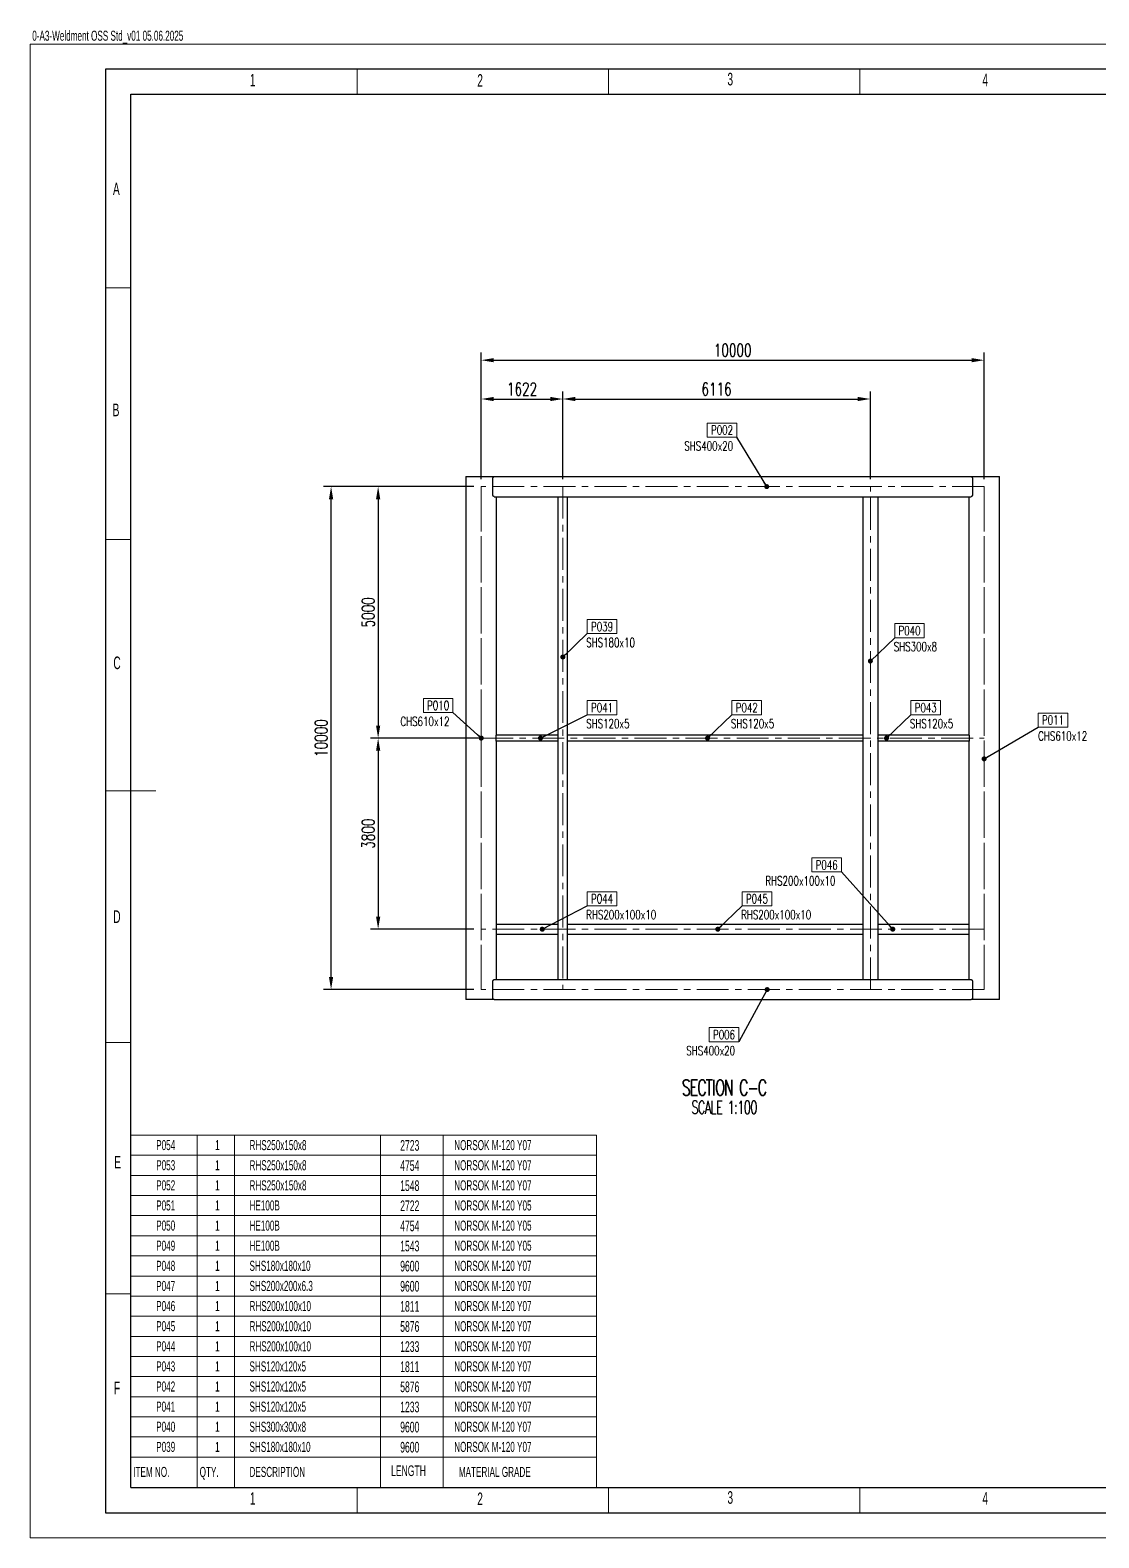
# Model space of a CAD drawing. Header units: millimetres. Extents: x 175738 to 196759, y -70231 to 13866.
# Drawn here: x 175738 to 186364, y -52297 to -37309 of the extents above; entities that cross this region are included whole.
import ezdxf
from ezdxf.enums import TextEntityAlignment as Align

# ---------------------------------------------------------------- set-up
doc = ezdxf.new("R2010")
doc.units = ezdxf.units.MM
doc.header["$PDSIZE"] = -1
doc.linetypes.add('CENTER', pattern=[10.16, 6.35, -1.27, 1.27, -1.27])
doc.linetypes.add('ISO_04W018', pattern=[5.48, 4.3, -0.54, 0.1, -0.54])
doc.layers.get('Defpoints').update_dxf_attribs({"color": 163, "lineweight": 0})
for name, color, linetype, lineweight in [('01-LIN-025-A', 2, 'Continuous', 25), ('13-LIN-018-CENT', 1, 'ISO_04W018', 9), ('24-SYM-025-SP', 2, 'Continuous', 15), ('34-TXT-018', 1, 'Continuous', 13)]:
    doc.layers.add(name, color=color, linetype=linetype, lineweight=lineweight)
doc.layers.add('BORDER', color=7, linetype='Continuous')
doc.styles.add('MtXpl_Simplex_IV50', font='simplex_IV50.ttf')
doc.styles.add('NEW', font='romans.shx', dxfattribs={"width": 0.7})
doc.styles.add('SLDTEXTSTYLE0', font='TXT', dxfattribs={"width": 0.605})
doc.dimstyles.new('1 to 100 AEG', dxfattribs={"dimscale": 100, "dimtxt": 2.5, "dimasz": 2.5, "dimexe": 1.5, "dimexo": 1.5, "dimgap": 0.725, "dimtad": 1, "dimdec": 0, "dimrnd": 1e-09, "dimzin": 12, "dimdsep": 46, "dimtxsty": 'SLDTEXTSTYLE0', "dimcen": 0.09, "dimadec": 0, "dimazin": 3, "dimtfac": 1, "dimtdec": 0, "dimtofl": 0, "dimtmove": 0, "dimatfit": 3, "dimfxl": 1, "dimtfill": 1, "dimfrac": 2, "dimtolj": 1, "dimtzin": 12, "dimarcsym": 0})
doc.dimstyles.new('1 to 60 AEG', dxfattribs={"dimscale": 60, "dimtxt": 2.5, "dimasz": 2.5, "dimexe": 1.5, "dimexo": 1.5, "dimgap": 0.725, "dimtad": 1, "dimdec": 0, "dimrnd": 1e-09, "dimzin": 12, "dimdsep": 46, "dimtxsty": 'NEW', "dimcen": 0.09, "dimadec": 0, "dimazin": 3, "dimtfac": 1, "dimtdec": 0, "dimtofl": 0, "dimtmove": 0, "dimatfit": 3, "dimfxl": 1, "dimfrac": 2, "dimtolj": 1, "dimtzin": 12, "dimarcsym": 0})

# ---------------------------------------------------------------- blocks, each defined once
blk = doc.blocks.new('*D860')
at = {"color": 0, "lineweight": -2, "transparency": 16777216}
for p, q in [((180223, -41772), (180223, -40515)), ((180348, -40590), (185098, -40590)), ((185223, -41772), (185223, -40515))]:
    blk.add_line(p, q, dxfattribs=at)
at = {"color": 0, "transparency": 16777216}
for points in [[(180348, -40569), (180348, -40611), (180223, -40590)], [(185098, -40569), (185098, -40611), (185223, -40590)]]:
    blk.add_solid(points, dxfattribs=at)
at = {"layer": 'Defpoints', "color": 0, "transparency": 16777216}
for p in [(185223, -40590), (180223, -41847), (185223, -41847)]:
    blk.add_point(p, dxfattribs=at)
at = {"color": 0, "lineweight": 13, "transparency": 16777216, "insert": (182723, -40491), "char_height": 125, "attachment_point": 5, "style": 'NEW'}
blk.add_mtext('\\A1;10000', dxfattribs=at)
blk = doc.blocks.new('*D861')
at = {"color": 0, "lineweight": -2, "transparency": 16777216}
for p, q in [((180223, -41772), (180223, -40901)), ((181034, -41772), (181034, -40901)), ((180348, -40976), (180909, -40976))]:
    blk.add_line(p, q, dxfattribs=at)
at = {"color": 0, "transparency": 16777216}
for points in [[(180348, -40955), (180348, -40997), (180223, -40976)], [(180909, -40955), (180909, -40997), (181034, -40976)]]:
    blk.add_solid(points, dxfattribs=at)
at = {"layer": 'Defpoints', "color": 0, "transparency": 16777216}
for p in [(181034, -40976), (180223, -41847), (181034, -41847)]:
    blk.add_point(p, dxfattribs=at)
at = {"color": 0, "lineweight": 13, "transparency": 16777216, "insert": (180629, -40877), "char_height": 125, "attachment_point": 5, "style": 'NEW'}
blk.add_mtext('\\A1;1622', dxfattribs=at)
blk = doc.blocks.new('*D862')
at = {"color": 0, "lineweight": -2, "transparency": 16777216}
for p, q in [((181034, -41772), (181034, -40901)), ((184092, -41772), (184092, -40901)), ((181159, -40976), (183967, -40976))]:
    blk.add_line(p, q, dxfattribs=at)
at = {"color": 0, "transparency": 16777216}
for points in [[(181159, -40955), (181159, -40997), (181034, -40976)], [(183967, -40955), (183967, -40997), (184092, -40976)]]:
    blk.add_solid(points, dxfattribs=at)
at = {"layer": 'Defpoints', "color": 0, "transparency": 16777216}
for p in [(184092, -40976), (181034, -41847), (184092, -41847)]:
    blk.add_point(p, dxfattribs=at)
at = {"color": 0, "lineweight": 13, "transparency": 16777216, "insert": (182563, -40877), "char_height": 125, "attachment_point": 5, "style": 'NEW'}
blk.add_mtext('\\A1;6116', dxfattribs=at)
blk = doc.blocks.new('*D863')
at = {"color": 0, "lineweight": -2, "transparency": 16777216}
for p, q in [((180148, -41847), (179123, -41847)), ((179198, -41972), (179198, -44222)), ((180205, -44347), (179123, -44347))]:
    blk.add_line(p, q, dxfattribs=at)
at = {"color": 0, "transparency": 16777216}
for points in [[(179177, -41972), (179219, -41972), (179198, -41847)], [(179177, -44222), (179219, -44222), (179198, -44347)]]:
    blk.add_solid(points, dxfattribs=at)
at = {"layer": 'Defpoints', "color": 0, "transparency": 16777216}
for p in [(180223, -41847), (179198, -44347), (180280, -44347)]:
    blk.add_point(p, dxfattribs=at)
at = {"color": 0, "lineweight": 13, "transparency": 16777216, "insert": (179099, -43097), "char_height": 125, "attachment_point": 5, "rotation": 90, "style": 'NEW'}
blk.add_mtext('\\A1;5000', dxfattribs=at)
blk = doc.blocks.new('*D864')
at = {"color": 0, "lineweight": -2, "transparency": 16777216}
for p, q in [((180205, -44347), (179123, -44347)), ((179198, -44472), (179198, -46122)), ((180148, -46247), (179123, -46247))]:
    blk.add_line(p, q, dxfattribs=at)
at = {"color": 0, "transparency": 16777216}
for points in [[(179177, -44472), (179219, -44472), (179198, -44347)], [(179177, -46122), (179219, -46122), (179198, -46247)]]:
    blk.add_solid(points, dxfattribs=at)
at = {"layer": 'Defpoints', "color": 0, "transparency": 16777216}
for p in [(180280, -44347), (179198, -46247), (180223, -46247)]:
    blk.add_point(p, dxfattribs=at)
at = {"color": 0, "lineweight": 13, "transparency": 16777216, "insert": (179099, -45297), "char_height": 125, "attachment_point": 5, "rotation": 90, "style": 'NEW'}
blk.add_mtext('\\A1;3800', dxfattribs=at)
blk = doc.blocks.new('*D865')
at = {"color": 0, "lineweight": -2, "transparency": 16777216}
for p, q in [((180148, -41847), (178655, -41847)), ((178730, -46722), (178730, -41972)), ((180148, -46847), (178655, -46847))]:
    blk.add_line(p, q, dxfattribs=at)
at = {"color": 0, "transparency": 16777216}
for points in [[(178709, -41972), (178751, -41972), (178730, -41847)], [(178709, -46722), (178751, -46722), (178730, -46847)]]:
    blk.add_solid(points, dxfattribs=at)
at = {"layer": 'Defpoints', "color": 0, "transparency": 16777216}
for p in [(178730, -41847), (180223, -41847), (180223, -46847)]:
    blk.add_point(p, dxfattribs=at)
at = {"color": 0, "lineweight": 13, "transparency": 16777216, "insert": (178631, -44347), "char_height": 125, "attachment_point": 5, "rotation": 90, "style": 'NEW'}
blk.add_mtext('\\A1;10000', dxfattribs=at)

msp = doc.modelspace()

# ---------------------------------------------------------------- linework, layer by layer
at = {"color": 7, "linetype": 'Continuous', "lineweight": 25}
for p, q in [((180070.76, -41747.12), (180070.76, -46947.12)), ((180070.76, -41747.12), (180353.09, -41747.12)), ((180338.4, -41927.12), (180338.4, -41767.12)), ((180353.09, -41747.12), (185093.43, -41747.12)), ((185093.43, -41747.12), (185375.76, -41747.12)), ((185108.12, -41767.12), (185108.12, -41927.12)), ((185375.76, -46947.12), (185375.76, -41747.12)), ((180353.09, -41947.12), (185093.43, -41947.12)), ((180375.76, -44317.12), (180375.76, -41947.12)), ((180989.46, -46747.12), (180989.46, -41947.12)), ((181079.46, -46747.12), (181079.46, -41947.12)), ((184017.23, -41947.12), (184017.23, -46747.12)), ((184167.23, -41947.12), (184167.23, -46747.12)), ((185070.76, -41947.12), (185070.76, -44317.12)), ((180372.78, -44372.12), (180372.78, -44322.12)), ((180989.46, -44317.12), (180373.7, -44317.12)), ((184017.23, -44317.12), (181079.46, -44317.12)), ((185072.82, -44317.12), (184167.23, -44317.12)), ((185073.74, -44322.12), (185073.74, -44372.12)), ((180989.46, -44377.12), (180373.7, -44377.12)), ((180375.76, -46196.91), (180375.76, -44377.12)), ((184017.23, -44377.12), (181079.46, -44377.12)), ((185072.82, -44377.12), (184167.23, -44377.12)), ((185070.76, -44377.12), (185070.76, -46196.91)), ((180373.7, -46286.91), (180373.7, -46206.91)), ((180375.02, -46196.91), (180989.46, -46196.91)), ((180375.02, -46296.91), (180989.46, -46296.91)), ((180375.76, -46747.12), (180375.76, -46296.91)), ((181079.46, -46196.91), (184017.23, -46196.91)), ((181079.46, -46296.91), (184017.23, -46296.91)), ((184167.23, -46196.91), (185071.5, -46196.91)), ((184167.23, -46296.91), (185071.5, -46296.91)), ((185070.76, -46296.91), (185070.76, -46747.12)), ((185072.82, -46206.91), (185072.82, -46286.91)), ((180353.09, -46747.12), (185093.43, -46747.12)), ((180338.4, -46927.12), (180338.4, -46767.12)), ((185108.12, -46767.12), (185108.12, -46927.12)), ((180353.09, -46947.12), (180070.76, -46947.12)), ((180353.09, -46947.12), (185093.43, -46947.12)), ((185375.76, -46947.12), (185093.43, -46947.12))]:
    msp.add_line(p, q, dxfattribs=at)
at = {"color": 0, "linetype": 'Continuous', "lineweight": 13}
for p, q in [((176737.83, -48294.2), (176737.83, -48494.2)), ((176737.83, -48294.2), (177398.39, -48294.2)), ((177398.39, -48294.2), (177398.39, -48494.2)), ((177398.39, -48294.2), (177768.94, -48294.2)), ((177768.94, -48294.2), (177768.94, -48494.2)), ((177768.94, -48294.2), (179222.14, -48294.2)), ((179222.14, -48294.2), (179222.14, -48494.2)), ((179222.14, -48294.2), (179844.42, -48294.2)), ((179844.42, -48294.2), (179844.42, -48494.2)), ((179844.42, -48294.2), (181369.96, -48294.2)), ((181369.96, -48294.2), (181369.96, -48494.2)), ((176737.83, -48494.2), (176737.83, -48694.2)), ((176737.83, -48494.2), (177398.39, -48494.2)), ((177398.39, -48494.2), (177398.39, -48694.2)), ((177398.39, -48494.2), (177768.94, -48494.2)), ((177768.94, -48494.2), (177768.94, -48694.2)), ((177768.94, -48494.2), (179222.14, -48494.2)), ((179222.14, -48494.2), (179222.14, -48694.2)), ((179222.14, -48494.2), (179844.42, -48494.2)), ((179844.42, -48494.2), (179844.42, -48694.2)), ((179844.42, -48494.2), (181369.96, -48494.2)), ((181369.96, -48494.2), (181369.96, -48694.2)), ((176737.83, -48694.2), (176737.83, -48894.2)), ((176737.83, -48694.2), (177398.39, -48694.2)), ((177398.39, -48694.2), (177398.39, -48894.2)), ((177398.39, -48694.2), (177768.94, -48694.2)), ((177768.94, -48694.2), (177768.94, -48894.2)), ((177768.94, -48694.2), (179222.14, -48694.2)), ((179222.14, -48694.2), (179222.14, -48894.2)), ((179222.14, -48694.2), (179844.42, -48694.2)), ((179844.42, -48694.2), (179844.42, -48894.2)), ((179844.42, -48694.2), (181369.96, -48694.2)), ((181369.96, -48694.2), (181369.96, -48894.2)), ((176737.83, -48894.2), (176737.83, -49094.2)), ((176737.83, -48894.2), (177398.39, -48894.2)), ((177398.39, -48894.2), (177398.39, -49094.2)), ((177398.39, -48894.2), (177768.94, -48894.2)), ((177768.94, -48894.2), (177768.94, -49094.2)), ((177768.94, -48894.2), (179222.14, -48894.2)), ((179222.14, -48894.2), (179222.14, -49094.2)), ((179222.14, -48894.2), (179844.42, -48894.2)), ((179844.42, -48894.2), (179844.42, -49094.2)), ((179844.42, -48894.2), (181369.96, -48894.2)), ((181369.96, -48894.2), (181369.96, -49094.2)), ((176737.83, -49094.2), (176737.83, -49294.2)), ((176737.83, -49094.2), (177398.39, -49094.2)), ((177398.39, -49094.2), (177398.39, -49294.2)), ((177398.39, -49094.2), (177768.94, -49094.2)), ((177768.94, -49094.2), (177768.94, -49294.2)), ((177768.94, -49094.2), (179222.14, -49094.2)), ((179222.14, -49094.2), (179222.14, -49294.2)), ((179222.14, -49094.2), (179844.42, -49094.2)), ((179844.42, -49094.2), (179844.42, -49294.2)), ((179844.42, -49094.2), (181369.96, -49094.2)), ((181369.96, -49094.2), (181369.96, -49294.2)), ((176737.83, -49294.2), (176737.83, -49494.2)), ((176737.83, -49294.2), (177398.39, -49294.2)), ((177398.39, -49294.2), (177398.39, -49494.2)), ((177398.39, -49294.2), (177768.94, -49294.2)), ((177768.94, -49294.2), (177768.94, -49494.2)), ((177768.94, -49294.2), (179222.14, -49294.2)), ((179222.14, -49294.2), (179222.14, -49494.2)), ((179222.14, -49294.2), (179844.42, -49294.2)), ((179844.42, -49294.2), (179844.42, -49494.2)), ((179844.42, -49294.2), (181369.96, -49294.2)), ((181369.96, -49294.2), (181369.96, -49494.2)), ((176737.83, -49494.2), (176737.83, -49694.2)), ((176737.83, -49494.2), (177398.39, -49494.2)), ((177398.39, -49494.2), (177398.39, -49694.2)), ((177398.39, -49494.2), (177768.94, -49494.2)), ((177768.94, -49494.2), (177768.94, -49694.2)), ((177768.94, -49494.2), (179222.14, -49494.2)), ((179222.14, -49494.2), (179222.14, -49694.2)), ((179222.14, -49494.2), (179844.42, -49494.2)), ((179844.42, -49494.2), (179844.42, -49694.2)), ((179844.42, -49494.2), (181369.96, -49494.2)), ((181369.96, -49494.2), (181369.96, -49694.2)), ((176737.83, -49694.2), (176737.83, -49894.2)), ((176737.83, -49694.2), (177398.39, -49694.2)), ((177398.39, -49694.2), (177398.39, -49894.2)), ((177398.39, -49694.2), (177768.94, -49694.2)), ((177768.94, -49694.2), (177768.94, -49894.2)), ((177768.94, -49694.2), (179222.14, -49694.2)), ((179222.14, -49694.2), (179222.14, -49894.2)), ((179222.14, -49694.2), (179844.42, -49694.2)), ((179844.42, -49694.2), (179844.42, -49894.2)), ((179844.42, -49694.2), (181369.96, -49694.2)), ((181369.96, -49694.2), (181369.96, -49894.2)), ((176737.83, -49894.2), (176737.83, -50094.2)), ((176737.83, -49894.2), (177398.39, -49894.2)), ((177398.39, -49894.2), (177398.39, -50094.2)), ((177398.39, -49894.2), (177768.94, -49894.2)), ((177768.94, -49894.2), (177768.94, -50094.2)), ((177768.94, -49894.2), (179222.14, -49894.2)), ((179222.14, -49894.2), (179222.14, -50094.2)), ((179222.14, -49894.2), (179844.42, -49894.2)), ((179844.42, -49894.2), (179844.42, -50094.2)), ((179844.42, -49894.2), (181369.96, -49894.2)), ((181369.96, -49894.2), (181369.96, -50094.2)), ((176737.83, -50094.2), (176737.83, -50294.2)), ((176737.83, -50094.2), (177398.39, -50094.2)), ((177398.39, -50094.2), (177398.39, -50294.2)), ((177398.39, -50094.2), (177768.94, -50094.2)), ((177768.94, -50094.2), (177768.94, -50294.2)), ((177768.94, -50094.2), (179222.14, -50094.2)), ((179222.14, -50094.2), (179222.14, -50294.2)), ((179222.14, -50094.2), (179844.42, -50094.2)), ((179844.42, -50094.2), (179844.42, -50294.2)), ((179844.42, -50094.2), (181369.96, -50094.2)), ((181369.96, -50094.2), (181369.96, -50294.2)), ((176737.83, -50294.2), (176737.83, -50494.2)), ((176737.83, -50294.2), (177398.39, -50294.2)), ((177398.39, -50294.2), (177398.39, -50494.2)), ((177398.39, -50294.2), (177768.94, -50294.2)), ((177768.94, -50294.2), (177768.94, -50494.2)), ((177768.94, -50294.2), (179222.14, -50294.2)), ((179222.14, -50294.2), (179222.14, -50494.2)), ((179222.14, -50294.2), (179844.42, -50294.2)), ((179844.42, -50294.2), (179844.42, -50494.2)), ((179844.42, -50294.2), (181369.96, -50294.2)), ((181369.96, -50294.2), (181369.96, -50494.2)), ((176737.83, -50494.2), (176737.83, -50694.2)), ((176737.83, -50494.2), (177398.39, -50494.2)), ((177398.39, -50494.2), (177398.39, -50694.2)), ((177398.39, -50494.2), (177768.94, -50494.2)), ((177768.94, -50494.2), (177768.94, -50694.2)), ((177768.94, -50494.2), (179222.14, -50494.2)), ((179222.14, -50494.2), (179222.14, -50694.2)), ((179222.14, -50494.2), (179844.42, -50494.2)), ((179844.42, -50494.2), (179844.42, -50694.2)), ((179844.42, -50494.2), (181369.96, -50494.2)), ((181369.96, -50494.2), (181369.96, -50694.2)), ((176737.83, -50694.2), (176737.83, -50894.2)), ((176737.83, -50694.2), (177398.39, -50694.2)), ((177398.39, -50694.2), (177398.39, -50894.2)), ((177398.39, -50694.2), (177768.94, -50694.2)), ((177768.94, -50694.2), (177768.94, -50894.2)), ((177768.94, -50694.2), (179222.14, -50694.2)), ((179222.14, -50694.2), (179222.14, -50894.2)), ((179222.14, -50694.2), (179844.42, -50694.2)), ((179844.42, -50694.2), (179844.42, -50894.2)), ((179844.42, -50694.2), (181369.96, -50694.2)), ((181369.96, -50694.2), (181369.96, -50894.2)), ((176737.83, -50894.2), (176737.83, -51094.2)), ((176737.83, -50894.2), (177398.39, -50894.2)), ((177398.39, -50894.2), (177398.39, -51094.2)), ((177398.39, -50894.2), (177768.94, -50894.2)), ((177768.94, -50894.2), (177768.94, -51094.2)), ((177768.94, -50894.2), (179222.14, -50894.2)), ((179222.14, -50894.2), (179222.14, -51094.2)), ((179222.14, -50894.2), (179844.42, -50894.2)), ((179844.42, -50894.2), (179844.42, -51094.2)), ((179844.42, -50894.2), (181369.96, -50894.2)), ((181369.96, -50894.2), (181369.96, -51094.2)), ((176737.83, -51094.2), (176737.83, -51294.2)), ((176737.83, -51094.2), (177398.39, -51094.2)), ((177398.39, -51094.2), (177398.39, -51294.2)), ((177398.39, -51094.2), (177768.94, -51094.2)), ((177768.94, -51094.2), (177768.94, -51294.2)), ((177768.94, -51094.2), (179222.14, -51094.2)), ((179222.14, -51094.2), (179222.14, -51294.2)), ((179222.14, -51094.2), (179844.42, -51094.2)), ((179844.42, -51094.2), (179844.42, -51294.2)), ((179844.42, -51094.2), (181369.96, -51094.2)), ((181369.96, -51094.2), (181369.96, -51294.2)), ((176737.83, -51294.2), (176737.83, -51494.2)), ((176737.83, -51294.2), (177398.39, -51294.2)), ((177398.39, -51294.2), (177398.39, -51494.2)), ((177398.39, -51294.2), (177768.94, -51294.2)), ((177768.94, -51294.2), (177768.94, -51494.2)), ((177768.94, -51294.2), (179222.14, -51294.2)), ((179222.14, -51294.2), (179222.14, -51494.2)), ((179222.14, -51294.2), (179844.42, -51294.2)), ((179844.42, -51294.2), (179844.42, -51494.2)), ((179844.42, -51294.2), (181369.96, -51294.2)), ((181369.96, -51294.2), (181369.96, -51494.2)), ((176737.83, -51494.2), (176737.83, -51797.2)), ((176737.83, -51494.2), (177398.39, -51494.2)), ((177398.39, -51494.2), (177398.39, -51797.2)), ((177398.39, -51494.2), (177768.94, -51494.2)), ((177768.94, -51494.2), (177768.94, -51797.2)), ((177768.94, -51494.2), (179222.14, -51494.2)), ((179222.14, -51494.2), (179222.14, -51797.2)), ((179222.14, -51494.2), (179844.42, -51494.2)), ((179844.42, -51494.2), (179844.42, -51797.2)), ((179844.42, -51494.2), (181369.96, -51494.2)), ((181369.96, -51494.2), (181369.96, -51797.2)), ((176737.83, -51797.2), (177398.39, -51797.2)), ((177398.39, -51797.2), (177768.94, -51797.2)), ((177768.94, -51797.2), (179222.14, -51797.2)), ((179222.14, -51797.2), (179844.42, -51797.2)), ((179844.42, -51797.2), (181369.96, -51797.2))]:
    msp.add_line(p, q, dxfattribs=at)
at = {"color": 7, "linetype": 'Continuous', "lineweight": 25}
for points, knots in [([(180338.4, -41767.12), (180338.4, -41765.64), (180338.54, -41764.19), (180338.87, -41762.43), (180338.95, -41762.09), (180339.12, -41761.39), (180339.21, -41761.05), (180339.5, -41760.04), (180339.72, -41759.39), (180340.2, -41758.14), (180340.47, -41757.53), (180340.9, -41756.65), (180341.04, -41756.37), (180341.35, -41755.81), (180341.5, -41755.54), (180342.29, -41754.21), (180342.98, -41753.25), (180343.89, -41752.18), (180344.07, -41751.97), (180344.45, -41751.56), (180344.64, -41751.36), (180345.21, -41750.8), (180345.59, -41750.44), (180346.76, -41749.47), (180347.55, -41748.92), (180348.55, -41748.36), (180348.75, -41748.25), (180349.15, -41748.06), (180349.35, -41747.97), (180349.95, -41747.72), (180350.35, -41747.58), (180351.54, -41747.24), (180352.32, -41747.12), (180353.09, -41747.12)], [0, 0, 0, 0, 0.125, 0.125, 0.15625, 0.15625, 0.1875, 0.1875, 0.25, 0.25, 0.3125, 0.3125, 0.34375, 0.34375, 0.375, 0.375, 0.5, 0.5, 0.53125, 0.53125, 0.5625, 0.5625, 0.625, 0.625, 0.75, 0.75, 0.78125, 0.78125, 0.8125, 0.8125, 0.875, 0.875, 1, 1, 1, 1]), ([(185093.43, -41747.12), (185094.2, -41747.12), (185094.98, -41747.24), (185096.56, -41747.69), (185097.35, -41748.02), (185098.35, -41748.57), (185098.55, -41748.69), (185098.95, -41748.94), (185099.15, -41749.07), (185099.75, -41749.48), (185100.14, -41749.78), (185101.3, -41750.76), (185102.06, -41751.5), (185103.14, -41752.79), (185103.5, -41753.24), (185104.2, -41754.21), (185104.53, -41754.72), (185105.48, -41756.31), (185106.06, -41757.46), (185106.67, -41759.05), (185106.79, -41759.37), (185107.01, -41760.02), (185107.11, -41760.35), (185107.4, -41761.36), (185107.57, -41762.04), (185107.77, -41763.1), (185107.83, -41763.45), (185107.94, -41764.18), (185107.98, -41764.54), (185108.09, -41765.64), (185108.12, -41766.38), (185108.12, -41767.12)], [0, 0, 0, 0, 0.125, 0.125, 0.25, 0.25, 0.28125, 0.28125, 0.3125, 0.3125, 0.375, 0.375, 0.5, 0.5, 0.5625, 0.5625, 0.625, 0.625, 0.75, 0.75, 0.78125, 0.78125, 0.8125, 0.8125, 0.875, 0.875, 0.90625, 0.90625, 0.9375, 0.9375, 1, 1, 1, 1]), ([(180353.09, -41947.12), (180352.32, -41947.12), (180351.54, -41947), (180349.96, -41946.55), (180349.17, -41946.22), (180348.17, -41945.67), (180347.97, -41945.55), (180347.57, -41945.3), (180347.37, -41945.17), (180346.77, -41944.76), (180346.38, -41944.46), (180345.22, -41943.48), (180344.46, -41942.74), (180343.38, -41941.45), (180343.02, -41941), (180342.32, -41940.03), (180341.99, -41939.52), (180341.04, -41937.93), (180340.46, -41936.77), (180339.85, -41935.19), (180339.73, -41934.87), (180339.51, -41934.22), (180339.41, -41933.89), (180339.12, -41932.88), (180338.95, -41932.2), (180338.75, -41931.14), (180338.69, -41930.78), (180338.58, -41930.06), (180338.54, -41929.7), (180338.43, -41928.6), (180338.4, -41927.86), (180338.4, -41927.12)], [0, 0, 0, 0, 0.125, 0.125, 0.25, 0.25, 0.28125, 0.28125, 0.3125, 0.3125, 0.375, 0.375, 0.5, 0.5, 0.5625, 0.5625, 0.625, 0.625, 0.75, 0.75, 0.78125, 0.78125, 0.8125, 0.8125, 0.875, 0.875, 0.90625, 0.90625, 0.9375, 0.9375, 1, 1, 1, 1]), ([(185108.12, -41927.12), (185108.12, -41928.6), (185107.98, -41930.04), (185107.65, -41931.8), (185107.57, -41932.15), (185107.4, -41932.85), (185107.31, -41933.19), (185107.02, -41934.2), (185106.8, -41934.85), (185106.32, -41936.1), (185106.05, -41936.71), (185105.62, -41937.58), (185105.48, -41937.87), (185105.17, -41938.43), (185105.02, -41938.7), (185104.23, -41940.03), (185103.54, -41940.98), (185102.63, -41942.06), (185102.45, -41942.27), (185102.07, -41942.68), (185101.88, -41942.87), (185101.31, -41943.44), (185100.93, -41943.79), (185099.76, -41944.77), (185098.97, -41945.32), (185097.97, -41945.88), (185097.77, -41945.98), (185097.37, -41946.18), (185097.17, -41946.27), (185096.57, -41946.52), (185096.17, -41946.66), (185094.99, -41947), (185094.2, -41947.12), (185093.43, -41947.12)], [0, 0, 0, 0, 0.125, 0.125, 0.15625, 0.15625, 0.1875, 0.1875, 0.25, 0.25, 0.3125, 0.3125, 0.34375, 0.34375, 0.375, 0.375, 0.5, 0.5, 0.53125, 0.53125, 0.5625, 0.5625, 0.625, 0.625, 0.75, 0.75, 0.78125, 0.78125, 0.8125, 0.8125, 0.875, 0.875, 1, 1, 1, 1]), ([(180372.78, -44322.12), (180372.78, -44321.79), (180372.79, -44321.46), (180372.81, -44320.98), (180372.81, -44320.82), (180372.83, -44320.5), (180372.84, -44320.34), (180372.88, -44319.89), (180372.91, -44319.6), (180372.97, -44319.19), (180372.99, -44319.06), (180373.03, -44318.8), (180373.05, -44318.68), (180373.11, -44318.34), (180373.16, -44318.13), (180373.26, -44317.77), (180373.31, -44317.62), (180373.4, -44317.43), (180373.42, -44317.38), (180373.48, -44317.28), (180373.51, -44317.24), (180373.59, -44317.15), (180373.64, -44317.12), (180373.7, -44317.12)], [0, 0, 0, 0, 0.125, 0.125, 0.1875, 0.1875, 0.25, 0.25, 0.375, 0.375, 0.4375, 0.4375, 0.5, 0.5, 0.625, 0.625, 0.75, 0.75, 0.8125, 0.8125, 0.875, 0.875, 1, 1, 1, 1]), ([(185072.82, -44317.12), (185072.88, -44317.12), (185072.93, -44317.15), (185073.01, -44317.24), (185073.04, -44317.28), (185073.1, -44317.38), (185073.12, -44317.43), (185073.21, -44317.62), (185073.26, -44317.77), (185073.36, -44318.13), (185073.41, -44318.34), (185073.49, -44318.8), (185073.54, -44319.05), (185073.59, -44319.46), (185073.61, -44319.6), (185073.64, -44319.89), (185073.65, -44320.04), (185073.69, -44320.49), (185073.71, -44320.8), (185073.73, -44321.46), (185073.74, -44321.79), (185073.74, -44322.12)], [0, 0, 0, 0, 0.125, 0.125, 0.1875, 0.1875, 0.25, 0.25, 0.375, 0.375, 0.5, 0.5, 0.625, 0.625, 0.6875, 0.6875, 0.75, 0.75, 0.875, 0.875, 1, 1, 1, 1]), ([(180373.7, -44377.12), (180373.64, -44377.12), (180373.59, -44377.09), (180373.51, -44376.99), (180373.48, -44376.95), (180373.42, -44376.86), (180373.4, -44376.8), (180373.31, -44376.62), (180373.26, -44376.47), (180373.16, -44376.11), (180373.11, -44375.9), (180373.03, -44375.44), (180372.99, -44375.19), (180372.93, -44374.78), (180372.91, -44374.64), (180372.88, -44374.35), (180372.87, -44374.2), (180372.83, -44373.75), (180372.81, -44373.43), (180372.79, -44372.78), (180372.78, -44372.45), (180372.78, -44372.12)], [0, 0, 0, 0, 0.125, 0.125, 0.1875, 0.1875, 0.25, 0.25, 0.375, 0.375, 0.5, 0.5, 0.625, 0.625, 0.6875, 0.6875, 0.75, 0.75, 0.875, 0.875, 1, 1, 1, 1]), ([(185073.74, -44372.12), (185073.74, -44372.45), (185073.73, -44372.78), (185073.71, -44373.26), (185073.71, -44373.42), (185073.69, -44373.74), (185073.68, -44373.9), (185073.64, -44374.35), (185073.61, -44374.64), (185073.55, -44375.05), (185073.53, -44375.18), (185073.49, -44375.43), (185073.47, -44375.55), (185073.41, -44375.9), (185073.36, -44376.1), (185073.26, -44376.47), (185073.21, -44376.62), (185073.12, -44376.8), (185073.1, -44376.86), (185073.04, -44376.95), (185073.01, -44376.99), (185072.93, -44377.09), (185072.88, -44377.12), (185072.82, -44377.12)], [0, 0, 0, 0, 0.125, 0.125, 0.1875, 0.1875, 0.25, 0.25, 0.375, 0.375, 0.4375, 0.4375, 0.5, 0.5, 0.625, 0.625, 0.75, 0.75, 0.8125, 0.8125, 0.875, 0.875, 1, 1, 1, 1]), ([(180373.7, -46206.91), (180373.7, -46206.25), (180373.71, -46205.6), (180373.74, -46204.63), (180373.75, -46204.31), (180373.78, -46203.68), (180373.8, -46203.37), (180373.84, -46202.77), (180373.86, -46202.47), (180373.9, -46202.04), (180373.91, -46201.9), (180373.94, -46201.62), (180373.95, -46201.48), (180374.03, -46200.79), (180374.09, -46200.29), (180374.19, -46199.6), (180374.22, -46199.38), (180374.3, -46198.96), (180374.33, -46198.77), (180374.44, -46198.23), (180374.52, -46197.92), (180374.63, -46197.54), (180374.67, -46197.43), (180374.74, -46197.24), (180374.78, -46197.16), (180374.89, -46196.97), (180374.96, -46196.91), (180375.02, -46196.91)], [0, 0, 0, 0, 0.125, 0.125, 0.1875, 0.1875, 0.25, 0.25, 0.3125, 0.3125, 0.34375, 0.34375, 0.375, 0.375, 0.5, 0.5, 0.5625, 0.5625, 0.625, 0.625, 0.75, 0.75, 0.8125, 0.8125, 0.875, 0.875, 1, 1, 1, 1]), ([(180375.02, -46296.91), (180374.99, -46296.91), (180374.96, -46296.89), (180374.89, -46296.83), (180374.85, -46296.78), (180374.74, -46296.59), (180374.67, -46296.4), (180374.56, -46296.03), (180374.52, -46295.89), (180374.44, -46295.58), (180374.41, -46295.41), (180374.3, -46294.87), (180374.22, -46294.46), (180374.12, -46293.76), (180374.09, -46293.52), (180374.03, -46293.01), (180374, -46292.75), (180373.94, -46292.21), (180373.91, -46291.93), (180373.87, -46291.35), (180373.84, -46291.05), (180373.78, -46290.14), (180373.75, -46289.52), (180373.72, -46288.55), (180373.71, -46288.23), (180373.7, -46287.57), (180373.7, -46287.24), (180373.7, -46286.91)], [0, 0, 0, 0, 0.0625, 0.0625, 0.125, 0.125, 0.25, 0.25, 0.3125, 0.3125, 0.375, 0.375, 0.5, 0.5, 0.5625, 0.5625, 0.625, 0.625, 0.6875, 0.6875, 0.75, 0.75, 0.875, 0.875, 0.9375, 0.9375, 1, 1, 1, 1]), ([(185071.5, -46196.91), (185071.53, -46196.91), (185071.57, -46196.93), (185071.63, -46196.99), (185071.67, -46197.04), (185071.78, -46197.23), (185071.85, -46197.42), (185071.96, -46197.79), (185072, -46197.93), (185072.08, -46198.24), (185072.11, -46198.41), (185072.22, -46198.95), (185072.3, -46199.36), (185072.4, -46200.06), (185072.43, -46200.3), (185072.49, -46200.81), (185072.52, -46201.07), (185072.58, -46201.61), (185072.61, -46201.89), (185072.65, -46202.47), (185072.68, -46202.77), (185072.74, -46203.68), (185072.77, -46204.3), (185072.8, -46205.27), (185072.81, -46205.59), (185072.82, -46206.25), (185072.82, -46206.58), (185072.82, -46206.91)], [0, 0, 0, 0, 0.0625, 0.0625, 0.125, 0.125, 0.25, 0.25, 0.3125, 0.3125, 0.375, 0.375, 0.5, 0.5, 0.5625, 0.5625, 0.625, 0.625, 0.6875, 0.6875, 0.75, 0.75, 0.875, 0.875, 0.9375, 0.9375, 1, 1, 1, 1]), ([(185072.82, -46286.91), (185072.82, -46287.57), (185072.81, -46288.22), (185072.78, -46289.19), (185072.77, -46289.51), (185072.74, -46290.14), (185072.72, -46290.45), (185072.68, -46291.05), (185072.66, -46291.34), (185072.62, -46291.78), (185072.61, -46291.92), (185072.58, -46292.2), (185072.57, -46292.34), (185072.49, -46293.03), (185072.43, -46293.53), (185072.33, -46294.22), (185072.3, -46294.44), (185072.22, -46294.86), (185072.19, -46295.05), (185072.08, -46295.59), (185072, -46295.9), (185071.89, -46296.28), (185071.85, -46296.39), (185071.78, -46296.58), (185071.74, -46296.65), (185071.63, -46296.84), (185071.56, -46296.91), (185071.5, -46296.91)], [0, 0, 0, 0, 0.125, 0.125, 0.1875, 0.1875, 0.25, 0.25, 0.3125, 0.3125, 0.34375, 0.34375, 0.375, 0.375, 0.5, 0.5, 0.5625, 0.5625, 0.625, 0.625, 0.75, 0.75, 0.8125, 0.8125, 0.875, 0.875, 1, 1, 1, 1]), ([(180338.4, -46767.12), (180338.4, -46765.64), (180338.54, -46764.19), (180338.87, -46762.43), (180338.95, -46762.09), (180339.12, -46761.39), (180339.21, -46761.05), (180339.5, -46760.04), (180339.72, -46759.39), (180340.2, -46758.14), (180340.47, -46757.53), (180340.9, -46756.65), (180341.04, -46756.37), (180341.35, -46755.81), (180341.5, -46755.54), (180342.29, -46754.21), (180342.98, -46753.25), (180343.89, -46752.18), (180344.07, -46751.97), (180344.45, -46751.56), (180344.64, -46751.36), (180345.21, -46750.8), (180345.59, -46750.44), (180346.76, -46749.47), (180347.55, -46748.92), (180348.55, -46748.36), (180348.75, -46748.25), (180349.15, -46748.06), (180349.35, -46747.97), (180349.95, -46747.72), (180350.35, -46747.58), (180351.54, -46747.24), (180352.32, -46747.12), (180353.09, -46747.12)], [0, 0, 0, 0, 0.125, 0.125, 0.15625, 0.15625, 0.1875, 0.1875, 0.25, 0.25, 0.3125, 0.3125, 0.34375, 0.34375, 0.375, 0.375, 0.5, 0.5, 0.53125, 0.53125, 0.5625, 0.5625, 0.625, 0.625, 0.75, 0.75, 0.78125, 0.78125, 0.8125, 0.8125, 0.875, 0.875, 1, 1, 1, 1]), ([(185093.43, -46747.12), (185094.2, -46747.12), (185094.98, -46747.24), (185096.56, -46747.69), (185097.35, -46748.02), (185098.35, -46748.57), (185098.55, -46748.69), (185098.95, -46748.94), (185099.15, -46749.07), (185099.75, -46749.48), (185100.14, -46749.78), (185101.3, -46750.76), (185102.06, -46751.5), (185103.14, -46752.79), (185103.5, -46753.24), (185104.2, -46754.21), (185104.53, -46754.72), (185105.48, -46756.31), (185106.06, -46757.46), (185106.67, -46759.05), (185106.79, -46759.37), (185107.01, -46760.02), (185107.11, -46760.35), (185107.4, -46761.36), (185107.57, -46762.04), (185107.77, -46763.1), (185107.83, -46763.45), (185107.94, -46764.18), (185107.98, -46764.54), (185108.09, -46765.64), (185108.12, -46766.38), (185108.12, -46767.12)], [0, 0, 0, 0, 0.125, 0.125, 0.25, 0.25, 0.28125, 0.28125, 0.3125, 0.3125, 0.375, 0.375, 0.5, 0.5, 0.5625, 0.5625, 0.625, 0.625, 0.75, 0.75, 0.78125, 0.78125, 0.8125, 0.8125, 0.875, 0.875, 0.90625, 0.90625, 0.9375, 0.9375, 1, 1, 1, 1]), ([(180353.09, -46947.12), (180352.32, -46947.12), (180351.54, -46947), (180349.96, -46946.55), (180349.17, -46946.22), (180348.17, -46945.67), (180347.97, -46945.55), (180347.57, -46945.3), (180347.37, -46945.17), (180346.77, -46944.76), (180346.38, -46944.46), (180345.22, -46943.48), (180344.46, -46942.74), (180343.38, -46941.45), (180343.02, -46941), (180342.32, -46940.03), (180341.99, -46939.52), (180341.04, -46937.93), (180340.46, -46936.77), (180339.85, -46935.19), (180339.73, -46934.87), (180339.51, -46934.22), (180339.41, -46933.89), (180339.12, -46932.88), (180338.95, -46932.2), (180338.75, -46931.14), (180338.69, -46930.78), (180338.58, -46930.06), (180338.54, -46929.7), (180338.43, -46928.6), (180338.4, -46927.86), (180338.4, -46927.12)], [0, 0, 0, 0, 0.125, 0.125, 0.25, 0.25, 0.28125, 0.28125, 0.3125, 0.3125, 0.375, 0.375, 0.5, 0.5, 0.5625, 0.5625, 0.625, 0.625, 0.75, 0.75, 0.78125, 0.78125, 0.8125, 0.8125, 0.875, 0.875, 0.90625, 0.90625, 0.9375, 0.9375, 1, 1, 1, 1]), ([(185108.12, -46927.12), (185108.12, -46928.6), (185107.98, -46930.04), (185107.65, -46931.8), (185107.57, -46932.15), (185107.4, -46932.85), (185107.31, -46933.19), (185107.02, -46934.2), (185106.8, -46934.85), (185106.32, -46936.1), (185106.05, -46936.71), (185105.62, -46937.58), (185105.48, -46937.87), (185105.17, -46938.43), (185105.02, -46938.7), (185104.23, -46940.03), (185103.54, -46940.98), (185102.63, -46942.06), (185102.45, -46942.27), (185102.07, -46942.68), (185101.88, -46942.87), (185101.31, -46943.44), (185100.93, -46943.79), (185099.76, -46944.77), (185098.97, -46945.32), (185097.97, -46945.88), (185097.77, -46945.98), (185097.37, -46946.18), (185097.17, -46946.27), (185096.57, -46946.52), (185096.17, -46946.66), (185094.99, -46947), (185094.2, -46947.12), (185093.43, -46947.12)], [0, 0, 0, 0, 0.125, 0.125, 0.15625, 0.15625, 0.1875, 0.1875, 0.25, 0.25, 0.3125, 0.3125, 0.34375, 0.34375, 0.375, 0.375, 0.5, 0.5, 0.53125, 0.53125, 0.5625, 0.5625, 0.625, 0.625, 0.75, 0.75, 0.78125, 0.78125, 0.8125, 0.8125, 0.875, 0.875, 1, 1, 1, 1])]:
    msp.add_open_spline(points, degree=3, knots=knots, dxfattribs=at)
at = {"layer": '13-LIN-018-CENT', "linetype": 'CENTER', "lineweight": 13, "ltscale": 50}
for p, q in [((180223.26, -46847.12), (180223.26, -41847.12)), ((180223.26, -46847.12), (180223.26, -41847.12)), ((185223.26, -41847.12), (180223.26, -41847.12)), ((185223.26, -41847.12), (180223.26, -41847.12)), ((180223.26, -41847.12), (180223.26, -46847.12)), ((180223.26, -41847.12), (180223.26, -46847.12)), ((185223.26, -41847.12), (180223.26, -41847.12)), ((180223.26, -46847.12), (180223.26, -41847.12)), ((185223.26, -41847.12), (180223.26, -41847.12)), ((181034.46, -41847.12), (181034.46, -46847.12)), ((184092.23, -46847.12), (184092.23, -41847.12)), ((185223.26, -46847.12), (185223.26, -41847.12)), ((185223.26, -46847.12), (185223.26, -41847.12)), ((185223.26, -41847.12), (185223.26, -46847.12)), ((185223.26, -46847.12), (185223.26, -41847.12)), ((180223.26, -44347.12), (185223.26, -44347.12)), ((185223.26, -46246.91), (180223.26, -46246.91)), ((185223.26, -46847.12), (180223.26, -46847.12))]:
    msp.add_line(p, q, dxfattribs=at)
at = {"layer": '24-SYM-025-SP', "flags": 128}
for points in [[(182470.61, -41355.29), (182763.99, -41355.29), (182763.99, -41214.89), (182470.61, -41214.89), (182470.61, -41355.29)], [(181277.35, -43308.37), (181570.73, -43308.37), (181570.73, -43167.97), (181277.35, -43167.97), (181277.35, -43308.37)], [(184335.12, -43348.84), (184628.51, -43348.84), (184628.51, -43208.44), (184335.12, -43208.44), (184335.12, -43348.84)], [(179647.6, -44092.77), (179940.99, -44092.77), (179940.99, -43952.37), (179647.6, -43952.37), (179647.6, -44092.77)], [(181277.35, -44114.77), (181570.73, -44114.77), (181570.73, -43974.37), (181277.35, -43974.37), (181277.35, -44114.77)], [(182716.14, -44114.77), (183009.53, -44114.77), (183009.53, -43974.37), (182716.14, -43974.37), (182716.14, -44114.77)], [(184495.79, -44114.77), (184789.18, -44114.77), (184789.18, -43974.37), (184495.79, -43974.37), (184495.79, -44114.77)], [(185761.13, -44238.07), (186054.52, -44238.07), (186054.52, -44097.67), (185761.13, -44097.67), (185761.13, -44238.07)], [(183511.06, -45677.59), (183804.44, -45677.59), (183804.44, -45537.19), (183511.06, -45537.19), (183511.06, -45677.59)], [(181277.35, -46014.56), (181570.73, -46014.56), (181570.73, -45874.16), (181277.35, -45874.16), (181277.35, -46014.56)], [(182817.84, -46014.56), (183111.23, -46014.56), (183111.23, -45874.16), (182817.84, -45874.16), (182817.84, -46014.56)], [(182490.34, -47365.56), (182783.73, -47365.56), (182783.73, -47225.16), (182490.34, -47225.16), (182490.34, -47365.56)]]:
    msp.add_lwpolyline(points, close=True, dxfattribs=at)
at = {"layer": 'BORDER'}
for p, q in [((196487.83, -37697.2), (176487.83, -37697.2)), ((176487.83, -37697.2), (176487.83, -52047.2)), ((176487.83, -52047.2), (196495, -52047.2))]:
    msp.add_line(p, q, dxfattribs=at)
at = {"layer": 'BORDER', "lineweight": 18}
for p, q in [((178987.83, -37947.2), (178987.83, -37697.2)), ((181487.83, -37947.2), (181487.83, -37697.2)), ((183987.83, -37947.2), (183987.83, -37697.2)), ((176737.83, -39872.2), (176487.83, -39872.2)), ((176737.83, -42372.2), (176487.83, -42372.2)), ((176987.83, -44872.2), (176487.83, -44872.2)), ((176737.83, -47372.2), (176487.83, -47372.2)), ((176737.83, -49872.2), (176487.83, -49872.2))]:
    msp.add_line(p, q, dxfattribs=at)
at = {"layer": 'BORDER', "lineweight": 25}
for p, q in [((176737.83, -51797.2), (176737.83, -37947.2)), ((176737.83, -37947.2), (196237.83, -37947.2)), ((176737.83, -51797.2), (196237.83, -51797.2))]:
    msp.add_line(p, q, dxfattribs=at)
at = {"layer": 'BORDER', "color": 7, "linetype": 'Continuous', "lineweight": 18}
for p, q in [((178987.83, -51797.2), (178987.83, -52047.2)), ((181487.83, -51797.2), (181487.83, -52047.2)), ((183987.83, -51797.2), (183987.83, -52047.2))]:
    msp.add_line(p, q, dxfattribs=at)
at = {"layer": 'Defpoints', "linetype": 'Continuous'}
for p, q in [((175737.83, -52297.2), (175737.83, -37447.2)), ((175737.83, -37447.2), (196737.83, -37447.2)), ((175737.83, -52297.2), (196737.83, -52297.2))]:
    msp.add_line(p, q, dxfattribs=at)

# ---------------------------------------------------------------- texts
at = {"color": 0, "linetype": 'Continuous', "lineweight": 13, "attachment_point": 1, "style": 'SLDTEXTSTYLE0'}
for s, insert, char_height in [('{\\Ftxt|c238;P054}', (176991.32, -48342.89), 100), ('{\\Ftxt|c238;1}', (177576.79, -48342.89), 100), ('{\\Ftxt|c238;R}HS{\\Ftxt|c238;250x150x8}', (177918.94, -48342.89), 100), ('{\\Ftxt|c238;2723}', (179417.38, -48343.16), 105.8333), ('NORSOK M-120 Y07', (179954.48, -48342.89), 100), ('{\\Ftxt|c238;P053}', (176991.32, -48542.89), 100), ('{\\Ftxt|c238;1}', (177576.79, -48542.89), 100), ('{\\Ftxt|c238;R}HS{\\Ftxt|c238;250x150x8}', (177918.94, -48542.89), 100), ('{\\Ftxt|c238;4754}', (179417.38, -48543.16), 105.8333), ('NORSOK M-120 Y07', (179954.48, -48542.89), 100), ('{\\Ftxt|c238;P052}', (176991.32, -48742.89), 100), ('{\\Ftxt|c238;1}', (177576.79, -48742.89), 100), ('{\\Ftxt|c238;R}HS{\\Ftxt|c238;250x150x8}', (177918.94, -48742.89), 100), ('{\\Ftxt|c238;1548}', (179417.38, -48743.16), 105.8333), ('NORSOK M-120 Y07', (179954.48, -48742.89), 100), ('{\\Ftxt|c238;P051}', (176991.32, -48942.89), 100), ('{\\Ftxt|c238;1}', (177576.79, -48942.89), 100), ('{\\Ftxt|c238;HE100B}', (177918.94, -48942.89), 100), ('{\\Ftxt|c238;2722}', (179417.38, -48943.16), 105.8333), ('NORSOK M-120 Y0{\\Ftxt|c238;5}', (179954.48, -48942.89), 100), ('{\\Ftxt|c238;P050}', (176991.32, -49142.89), 100), ('{\\Ftxt|c238;1}', (177576.79, -49142.89), 100), ('{\\Ftxt|c238;HE100B}', (177918.94, -49142.89), 100), ('{\\Ftxt|c238;4754}', (179417.38, -49143.16), 105.8333), ('NORSOK M-120 Y0{\\Ftxt|c238;5}', (179954.48, -49142.89), 100), ('{\\Ftxt|c238;P049}', (176991.32, -49342.89), 100), ('{\\Ftxt|c238;1}', (177576.79, -49342.89), 100), ('{\\Ftxt|c238;HE100B}', (177918.94, -49342.89), 100), ('{\\Ftxt|c238;1543}', (179417.38, -49343.16), 105.8333), ('NORSOK M-120 Y0{\\Ftxt|c238;5}', (179954.48, -49342.89), 100), ('{\\Ftxt|c238;P048}', (176991.32, -49542.89), 100), ('{\\Ftxt|c238;1}', (177576.79, -49542.89), 100), ('{\\Ftxt|c238;S}HS{\\Ftxt|c238;18}0x{\\Ftxt|c238;180}x{\\Ftxt|c238;10}', (177918.94, -49542.89), 100), ('{\\Ftxt|c238;9600}', (179417.38, -49543.16), 105.8333), ('NORSOK M-120 Y07', (179954.48, -49542.89), 100), ('{\\Ftxt|c238;P047}', (176991.32, -49742.89), 100), ('{\\Ftxt|c238;1}', (177576.79, -49742.89), 100), ('{\\Ftxt|c238;S}HS{\\Ftxt|c238;20}0x{\\Ftxt|c238;200}x{\\Ftxt|c238;6.3}', (177918.94, -49742.89), 100), ('{\\Ftxt|c238;9600}', (179417.38, -49743.16), 105.8333), ('NORSOK M-120 Y07', (179954.48, -49742.89), 100), ('{\\Ftxt|c238;P046}', (176991.32, -49942.89), 100), ('{\\Ftxt|c238;1}', (177576.79, -49942.89), 100), ('{\\Ftxt|c238;R}HS{\\Ftxt|c238;2}00x{\\Ftxt|c238;1}00x{\\Ftxt|c238;10}', (177918.94, -49942.89), 100), ('{\\Ftxt|c238;1811}', (179417.38, -49943.16), 105.8333), ('NORSOK M-120 Y07', (179954.48, -49942.89), 100), ('{\\Ftxt|c238;P045}', (176991.32, -50142.89), 100), ('{\\Ftxt|c238;1}', (177576.79, -50142.89), 100), ('{\\Ftxt|c238;R}HS{\\Ftxt|c238;2}00x{\\Ftxt|c238;1}00x{\\Ftxt|c238;10}', (177918.94, -50142.89), 100), ('{\\Ftxt|c238;5876}', (179417.38, -50143.16), 105.8333), ('NORSOK M-120 Y07', (179954.48, -50142.89), 100), ('{\\Ftxt|c238;P044}', (176991.32, -50342.89), 100), ('{\\Ftxt|c238;1}', (177576.79, -50342.89), 100), ('{\\Ftxt|c238;R}HS{\\Ftxt|c238;2}00x{\\Ftxt|c238;1}00x{\\Ftxt|c238;10}', (177918.94, -50342.89), 100), ('{\\Ftxt|c238;1233}', (179417.38, -50343.16), 105.8333), ('NORSOK M-120 Y07', (179954.48, -50342.89), 100), ('{\\Ftxt|c238;P043}', (176991.32, -50542.89), 100), ('{\\Ftxt|c238;1}', (177576.79, -50542.89), 100), ('SHS{\\Ftxt|c238;12}0x{\\Ftxt|c238;12}0x{\\Ftxt|c238;5}', (177918.94, -50542.89), 100), ('{\\Ftxt|c238;1811}', (179417.38, -50543.16), 105.8333), ('NORSOK M-120 Y07', (179954.48, -50542.89), 100), ('{\\Ftxt|c238;P042}', (176991.32, -50742.89), 100), ('{\\Ftxt|c238;1}', (177576.79, -50742.89), 100), ('SHS{\\Ftxt|c238;12}0x{\\Ftxt|c238;12}0x{\\Ftxt|c238;5}', (177918.94, -50742.89), 100), ('{\\Ftxt|c238;5876}', (179417.38, -50743.16), 105.8333), ('NORSOK M-120 Y07', (179954.48, -50742.89), 100), ('{\\Ftxt|c238;P041}', (176991.32, -50942.89), 100), ('{\\Ftxt|c238;1}', (177576.79, -50942.89), 100), ('SHS{\\Ftxt|c238;12}0x{\\Ftxt|c238;12}0x{\\Ftxt|c238;5}', (177918.94, -50942.89), 100), ('{\\Ftxt|c238;1233}', (179417.38, -50943.16), 105.8333), ('NORSOK M-120 Y07', (179954.48, -50942.89), 100), ('{\\Ftxt|c238;P040}', (176991.32, -51142.89), 100), ('{\\Ftxt|c238;1}', (177576.79, -51142.89), 100), ('SHS{\\Ftxt|c238;30}0x{\\Ftxt|c238;30}0x{\\Ftxt|c238;8}', (177918.94, -51142.89), 100), ('{\\Ftxt|c238;9600}', (179417.38, -51143.16), 105.8333), ('NORSOK M-120 Y07', (179954.48, -51142.89), 100), ('{\\Ftxt|c238;P039}', (176991.32, -51342.89), 100), ('{\\Ftxt|c238;1}', (177576.79, -51342.89), 100), ('SHS{\\Ftxt|c238;18}0x{\\Ftxt|c238;18}0x{\\Ftxt|c238;10}', (177918.94, -51342.89), 100), ('{\\Ftxt|c238;9600}', (179417.38, -51343.16), 105.8333), ('NORSOK M-120 Y07', (179954.48, -51342.89), 100), ('ITEM NO.', (176762.83, -51591.79), 100), ('QTY.', (177423.39, -51591.79), 100), ('DESCRIPTION', (177918.94, -51591.79), 100), ('LENGTH', (179325.89, -51576.91), 105.833), ('MATERIAL GRADE', (180000.32, -51591.79), 100)]:
    msp.add_mtext(s, dxfattribs=dict(at, insert=insert, char_height=char_height))
at = {"layer": '01-LIN-025-A', "insert": (182637.26, -47912.31), "char_height": 157.5935, "attachment_point": 5, "line_spacing_factor": 0.8, "style": 'MtXpl_Simplex_IV50'}
msp.add_mtext_dynamic_manual_height_columns('{\\Fromans|c238;\\W0.65;\\T0.9;SECTION C-C\\P\\H0.81891x;\\C4;SCALE 1:100}', width=1163.7663, gutter_width=6.25, heights=[0], dxfattribs=at)
at = {"layer": '24-SYM-025-SP', "style": 'NEW', "width": 0.7}
for s, p in [('P002', (182617.3, -41285.09)), ('P039', (181424.04, -43238.17)), ('P040', (184481.81, -43278.64)), ('P010', (179794.3, -44022.57)), ('P041', (181424.04, -44044.57)), ('P042', (182862.84, -44044.57)), ('P043', (184642.48, -44044.57)), ('P011', (185907.83, -44167.87)), ('P046', (183657.75, -45607.39)), ('P044', (181424.04, -45944.36)), ('P045', (182964.53, -45944.36)), ('P006', (182637.04, -47295.36))]:
    msp.add_text(s, height=90.339, dxfattribs=at).set_placement(p, align=Align.MIDDLE_CENTER)
at = {"layer": '34-TXT-018', "style": 'NEW', "width": 0.7}
for s, height, p in [('SHS400x20', 90.339, (182242.2, -41488.88)), ('SHS180x10', 90.339, (181266.74, -43441.96)), ('SHS300x8', 90.339, (184324.51, -43482.43)), ('CHS610x12', 90.339, (179419.2, -44226.36)), ('SHS120x5', 90.339, (181266.74, -44248.36)), ('SHS120x5', 90.339, (182705.53, -44248.36)), ('SHS120x5', 90.339, (184485.18, -44248.36)), ('CHS610x12', 90.339, (185760.63, -44371.66)), ('RHS200x100x10', 90.3386, (183048.01, -45811.18)), ('RHS200x100x10', 90.3386, (181266.74, -46148.15)), ('RHS200x100x10', 90.3386, (182807.23, -46148.15)), ('SHS400x20', 90.339, (182261.94, -47499.15))]:
    msp.add_text(s, height=height, dxfattribs=at).set_placement(p)
at = {"layer": 'BORDER', "color": 1, "insert": (175758.75, -37314.56), "char_height": 100, "attachment_point": 1, "style": 'SLDTEXTSTYLE0'}
msp.add_mtext('0-A3-Weldment OSS Std_v01 05.06.2025', dxfattribs=at)
at = {"layer": 'BORDER', "char_height": 125, "attachment_point": 1, "style": 'SLDTEXTSTYLE0'}
for s, insert in [('1', (177922.66, -37743.58)), ('2', (180183.47, -37746.71)), ('3', (182670.96, -37733.43)), ('4', (185206.15, -37741.29)), ('A', (176561.26, -38824.36)), ('B', (176558.23, -41022.26)), ('C', (176565.17, -43536.17)), ('D', (176564.37, -46059.6)), ('E', (176574.27, -48500.47)), ('F', (176570.63, -50745.27)), ('1', (177922.66, -51843.58)), ('2', (180183.47, -51846.71)), ('3', (182670.96, -51833.43)), ('4', (185206.15, -51841.29))]:
    msp.add_mtext(s, dxfattribs=dict(at, insert=insert))

# ---------------------------------------------------------------- dimensions: what is measured, and where the dimension line sits
at = {"lineweight": 13}
for base, p1, p2, picture, middle in [((185223.26, -40589.83), (180223.26, -41847.12), (185223.26, -41847.12), '*D860', (182723.26, -40491.08)), ((181034.46, -40976.01), (180223.26, -41847.12), (181034.46, -41847.12), '*D861', (180628.86, -40877.26)), ((184092.23, -40976.01), (181034.46, -41847.12), (184092.23, -41847.12), '*D862', (182563.34, -40877.26))]:
    dim = msp.add_linear_dim(base=base, p1=p1, p2=p2, dimstyle='1 to 60 AEG', override={"dimscale": 50, "dimlfac": 2, "dimtofl": 1}, dxfattribs=at)
    dim.commit()
    dim.dimension.update_dxf_attribs({"geometry": picture, "text_midpoint": middle})
for base, p1, p2, picture, middle in [((178729.78, -41847.12), (180223.26, -46847.12), (180223.26, -41847.12), '*D865', (178631.03, -44347.12)), ((179198.24, -44347.12), (180223.26, -41847.12), (180279.99, -44347.12), '*D863', (179099.49, -43097.12)), ((179198.24, -46246.91), (180279.99, -44347.12), (180223.26, -46246.91), '*D864', (179099.49, -45297.01))]:
    dim = msp.add_linear_dim(base=base, p1=p1, p2=p2, angle=90, dimstyle='1 to 60 AEG', override={"dimscale": 50, "dimlfac": 2, "dimtofl": 1}, dxfattribs=at)
    dim.commit()
    dim.dimension.update_dxf_attribs({"geometry": picture, "text_midpoint": middle})

# ---------------------------------------------------------------- leaders
at = {"layer": '24-SYM-025-SP'}
for points in [[(183062.06, -41847.12), (182763.99, -41355.29)], [(181034.46, -43540.72), (181277.35, -43308.37)], [(184092.23, -43581.19), (184335.12, -43348.84)], [(180223.26, -44347.12), (179940.99, -44092.77)], [(180812, -44347.12), (181277.35, -44114.77)], [(182473.25, -44347.12), (182716.14, -44114.77)], [(184252.9, -44347.12), (184495.79, -44114.77)], [(185223.26, -44553.21), (185761.13, -44238.07)], [(184314.94, -46246.91), (183804.44, -45677.59)], [(180829.79, -46246.91), (181277.35, -46014.56)], [(182574.95, -46246.91), (182817.84, -46014.56)], [(183066, -46847.12), (182783.73, -47365.56)]]:
    msp.add_leader(points, dimstyle='1 to 100 AEG', override={"dimscale": 50, "dimasz": 1, "dimldrblk": 'Dot'}, dxfattribs=at)

doc.saveas('drawing.dxf')
